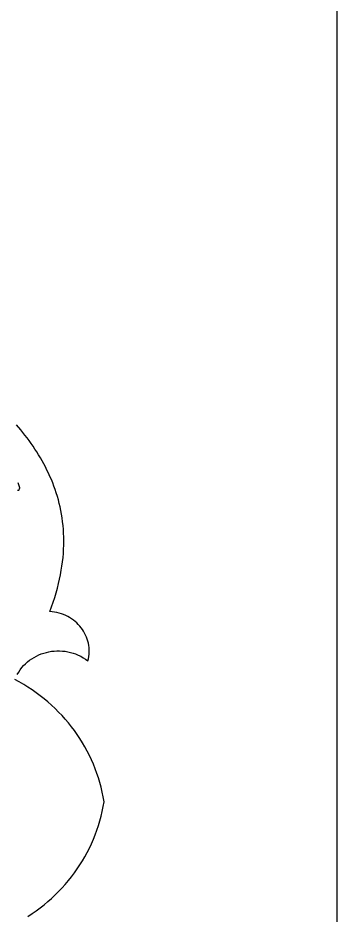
# Model space of a CAD drawing. Extents: x 2828 to 3228, y -800 to 800.
# Drawn here: x 3173.3 to 3228.1, y -19.4 to 134.5 of the extents above; entities that cross this region are included whole.
import ezdxf

# ---------------------------------------------------------------- set-up
doc = ezdxf.new("R2010")
doc.units = 0
doc.layers.add('LAYER_1', color=18, linetype='CONTINUOUS')

msp = doc.modelspace()

# ---------------------------------------------------------------- linework, layer by layer
at = {"layer": 'LAYER_1'}
msp.add_lwpolyline([(2828.14, -800), (3228.14, -800), (3228.14, 800), (2828.14, 800)], close=True, dxfattribs=at)
for points in [[(3173.23, 21.85), (3173.47, 22.26), (3173.73, 22.65), (3174.02, 23.02), (3174.32, 23.37), (3174.65, 23.69), (3174.99, 24), (3175.35, 24.28), (3175.73, 24.54), (3176.11, 24.78), (3176.52, 25), (3176.93, 25.2), (3177.35, 25.37), (3177.78, 25.51), (3178.22, 25.64), (3178.67, 25.74), (3179.12, 25.82), (3179.58, 25.87), (3180.04, 25.89), (3180.5, 25.9), (3180.97, 25.87), (3181.43, 25.82), (3181.89, 25.75), (3182.34, 25.64), (3182.8, 25.51), (3183.24, 25.36), (3183.69, 25.18), (3184.12, 24.96), (3184.54, 24.72), (3184.96, 24.46), (3185.16, 24.31), (3185.36, 24.16), (3185.45, 24.55), (3185.52, 24.94), (3185.56, 25.33), (3185.58, 25.71), (3185.58, 26.09), (3185.55, 26.47), (3185.5, 26.84), (3185.44, 27.21), (3185.35, 27.57), (3185.24, 27.92), (3185.11, 28.27), (3184.96, 28.61), (3184.79, 28.94), (3184.61, 29.26), (3184.41, 29.57), (3184.19, 29.87), (3183.95, 30.16), (3183.7, 30.44), (3183.43, 30.7), (3183.15, 30.95), (3182.86, 31.19), (3182.55, 31.41), (3182.22, 31.62), (3181.89, 31.81), (3181.54, 31.98), (3181.18, 32.13), (3180.81, 32.27), (3180.43, 32.38), (3180.04, 32.48), (3179.63, 32.56), (3179.22, 32.61), (3178.81, 32.65), (3179.11, 33.47), (3179.4, 34.28), (3179.66, 35.08), (3179.9, 35.88), (3180.11, 36.66), (3180.31, 37.44), (3180.49, 38.21), (3180.65, 38.97), (3180.78, 39.72), (3180.9, 40.46), (3181, 41.19), (3181.08, 41.91), (3181.14, 42.63), (3181.18, 43.34), (3181.21, 44.04), (3181.22, 44.73), (3181.21, 45.41), (3181.19, 46.09), (3181.15, 46.75), (3181.09, 47.41), (3181.02, 48.06), (3180.93, 48.7), (3180.83, 49.34), (3180.71, 49.97), (3180.58, 50.59), (3180.44, 51.2), (3180.28, 51.8), (3180.11, 52.4), (3179.93, 52.99), (3179.73, 53.57), (3179.53, 54.15), (3179.31, 54.72), (3179.08, 55.28), (3178.84, 55.83), (3178.59, 56.38), (3178.33, 56.92), (3178.06, 57.46), (3177.78, 57.98), (3177.49, 58.51), (3177.19, 59.02), (3176.89, 59.53), (3176.58, 60.03), (3176.26, 60.52), (3175.93, 61.01), (3175.59, 61.49), (3175.25, 61.97), (3174.91, 62.44), (3174.55, 62.9), (3173.84, 63.81), (3173.1, 64.7)], [(3173.31, 54.81), (3173.58, 54.11), (3173.62, 53.95), (3173.62, 53.81), (3173.58, 53.66), (3173.52, 53.53), (3173.47, 53.48), (3173.42, 53.44), (3173.36, 53.41), (3173.29, 53.4)], [(3175.06, -19.67), (3175.78, -19.2), (3176.48, -18.71), (3177.16, -18.2), (3177.83, -17.67), (3178.48, -17.13), (3179.12, -16.57), (3179.73, -15.99), (3180.33, -15.4), (3180.91, -14.79), (3181.47, -14.17), (3182.01, -13.53), (3182.53, -12.88), (3183.03, -12.21), (3183.51, -11.53), (3183.97, -10.84), (3184.41, -10.13), (3184.83, -9.42), (3185.23, -8.69), (3185.61, -7.95), (3185.97, -7.2), (3186.3, -6.43), (3186.61, -5.66), (3186.9, -4.88), (3187.17, -4.09), (3187.41, -3.29), (3187.63, -2.48), (3187.82, -1.66), (3187.99, -0.83), (3188.14, 0), (3187.99, 0.83), (3187.82, 1.66), (3187.63, 2.48), (3187.41, 3.29), (3187.17, 4.09), (3186.9, 4.88), (3186.61, 5.66), (3186.3, 6.43), (3185.97, 7.2), (3185.61, 7.95), (3185.23, 8.69), (3184.83, 9.42), (3184.41, 10.13), (3183.97, 10.84), (3183.51, 11.53), (3183.03, 12.21), (3182.53, 12.88), (3182.01, 13.53), (3181.47, 14.17), (3180.91, 14.79), (3180.33, 15.4), (3179.73, 15.99), (3179.12, 16.57), (3178.48, 17.13), (3177.83, 17.67), (3177.16, 18.2), (3176.48, 18.71), (3175.78, 19.2), (3175.06, 19.67), (3174.33, 20.13), (3173.58, 20.56), (3172.81, 20.98)]]:
    msp.add_lwpolyline(points, dxfattribs=at)

doc.saveas('drawing.dxf')
